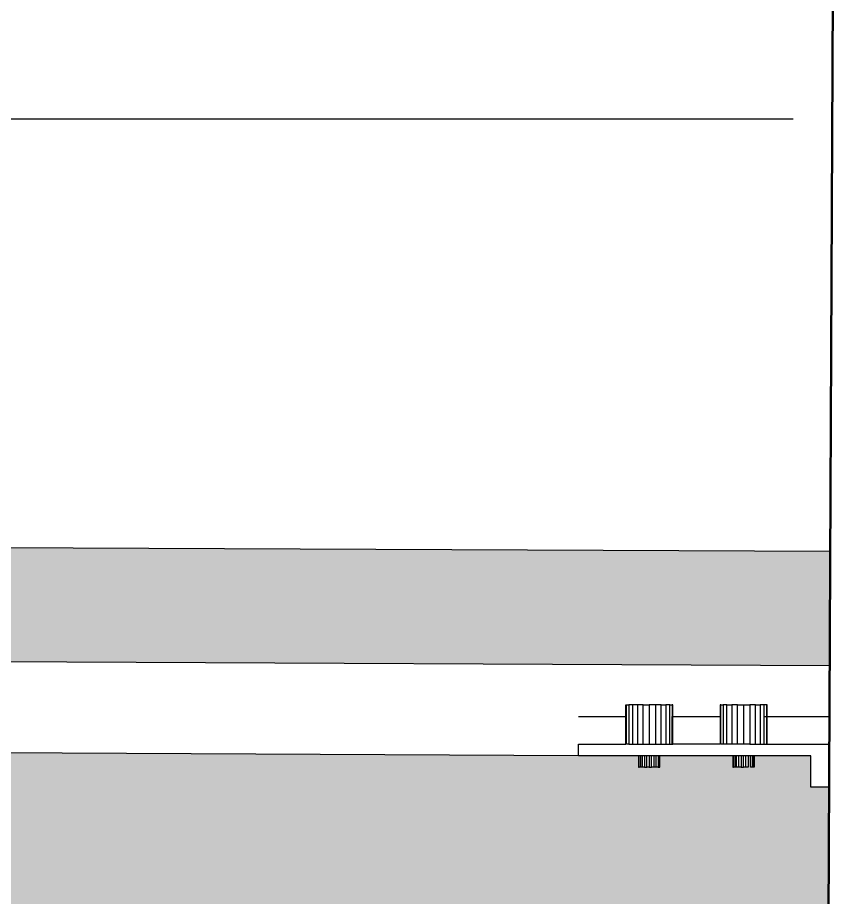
# Model space of a CAD drawing. Header units: millimetres. Extents: x 103208 to 171806, y -164 to 10038.
# Drawn here: x 117423.06 to 117444.02, y 7181.83 to 7204.18 of the extents above; entities that cross this region are included whole.
import ezdxf

# ---------------------------------------------------------------- set-up
doc = ezdxf.new("R2010")
doc.units = ezdxf.units.MM
for name, color, linetype in [('Hachuria - Moveis', 1, 'Continuous'), ('Piso', 55, 'Continuous'), ('PN010', 1, 'Continuous')]:
    doc.layers.add(name, color=color, linetype=linetype)
doc.layers.add('Parede Baixa', color=5, linetype='Continuous', lineweight=50)
doc.layers.add('Pisos Externos', color=15, linetype='Continuous', lineweight=9)

msp = doc.modelspace()

# ---------------------------------------------------------------- hatches: boundary and pattern name
at = {"layer": 'Piso'}
h = msp.add_hatch(dxfattribs=at)
h.set_pattern_fill('ANSI37', color=256, scale=13.333333, angle=-45)
h.set_pattern_definition([(360, (21012.12, -587.746), (3e-14, 42.333333), []), (90, (21012.12, -587.746), (-42.333333, 3e-14), [])])
h.paths.add_polyline_path([(117444.00681, 7256.99067), (117441.06012, 7256.2228), (117440.92712, 7253.89459), (117440.82309, 7258.41928), (117440.79317, 7259.26545), (117440.79412, 7257.81811), (117438.1627, 7257.81811), (117437.63464, 7257.45677), (117437.23246, 7257.25986), (117436.97389, 7257.17132), (117436.71096, 7257.10182), (117436.41768, 7257.03838), (117435.96825, 7256.92579), (117435.42495, 7256.72424), (117435.42495, 7257.30979), (117431.41514, 7257.30979), (117431.41514, 7256.18279), (117403.18881, 7256.18279), (117404.69342, 7239.63741), (117374.01154, 7239.63741), (117372.50692, 7208.89408), (117404.69342, 7208.89408), (117404.69342, 7249.87775), (117431.41514, 7250.58279), (117431.41514, 7249.45579), (117435.42495, 7249.45579), (117435.42495, 7250.04135), (117436.07892, 7249.80613), (117436.71094, 7249.66377), (117437.23227, 7249.54635), (117438.1627, 7248.94748), (117440.79412, 7248.94748), (117440.79412, 7243.02825), (117440.81852, 7242.82151), (117440.92712, 7242.73393), (117441.21951, 7242.58934), (117442.33512, 7242.18279)], flags=17)
h.paths.add_polyline_path([(117430.28279, 7221.46574), (117404.69342, 7221.46574), (117404.69342, 7227.06574), (117430.28279, 7227.06574)], flags=16)
h.paths.add_polyline_path([(117444.02413, 7260.62482), (117287.22367, 7260.98998), (117282.1402, 7191.38824), (117442.51605, 7190.62381)])
at = {"layer": 'Pisos Externos'}
h = msp.add_hatch(dxfattribs=at)
h.set_pattern_fill('AR-SAND', color=256, scale=0.05, angle=225)
h.set_pattern_definition([(262.5, (166069.2058, 15060.0283), (1.78690674, -1.673767446), [0, -1.9304, 0, -2.159, 0, -2.06375]), (232.5, (166069.2058, 15060.0283), (0.94505464, -4.12366426), [0, -1.0414, 0, -1.7399, 0, -0.66675]), (192.5, (166070.3104, 15061.133), (-2.79149913, -2.80166156), [0, -0.635, 0, -2.286, 0, -2.9845]), (182.5, (166070.3104, 15061.133), (-1.91140555, -3.4877539), [0, -0.3175, 0, -1.4986, 0, -1.7145])])
h.paths.add_polyline_path([(117283.6923, 7185.2082), (117288.66279, 7185.1845), (117288.66279, 7191.36455), (117283.6923, 7191.38824)])
h.paths.add_polyline_path([(117288.66279, 7186.68452), (117291.66449, 7186.67021), (117291.6699, 7191.35022), (117288.66279, 7191.36455)])
h.paths.add_polyline_path([(117291.6699, 7186.67019), (117291.66275, 7185.1702), (117358.66199, 7184.85085), (117358.66655, 7185.80792), (117358.67762, 7188.13067), (117443.67666, 7187.72552), (117443.69048, 7190.62561), (117291.6699, 7191.35022)])
h.paths.add_polyline_path([(117291.65322, 7181.35018), (117443.64282, 7180.62573), (117443.66192, 7184.63315), (117443.19344, 7184.63315), (117443.19344, 7185.43312), (117441.75989, 7185.43312), (117441.75989, 7185.13988), (117441.21962, 7185.13988), (117441.21962, 7185.43312), (117439.36592, 7185.43312), (117439.36592, 7185.13988), (117438.82565, 7185.13988), (117438.82565, 7185.43312), (117358.66655, 7185.80792), (117358.66199, 7184.85085), (117368.66188, 7184.80319), (117368.65234, 7182.80321), (117291.65322, 7183.17023)])
h.paths.add_polyline_path([(117283.64464, 7181.38836), (117288.64458, 7181.36453), (117288.6461, 7181.68454), (117288.65325, 7183.18453), (117283.65331, 7183.20836)])
h.paths.add_polyline_path([(117288.64458, 7181.36453), (117291.63006, 7181.3503), (117291.63006, 7181.67032), (117288.6461, 7181.68454)])

# ---------------------------------------------------------------- linework, layer by layer
at = {"layer": 'Hachuria - Moveis'}
for p, q in [((117440.91166, 7186.72334), (117440.97145, 7186.72334)), ((117441.06656, 7186.72334), (117441.19051, 7186.72334)), ((117441.48976, 7186.72334), (117441.64466, 7186.72334)), ((117442.00807, 7186.43001), (117442.06786, 7186.43001)), ((117442.08825, 7186.43001), (117443.67048, 7186.43001)), ((117438.57747, 7185.72635), (117438.67258, 7185.72635)), ((117438.94088, 7185.72635), (117439.09578, 7185.72635)), ((117439.39503, 7185.72635), (117439.51898, 7185.72635)), ((117439.67388, 7185.72635), (117439.69428, 7185.72635)), ((117441.789, 7185.72635), (117441.91295, 7185.72635)), ((117438.87025, 7185.43312), (117438.83729, 7185.43312)), ((117441.26423, 7185.43312), (117441.23126, 7185.43312)), ((117438.97671, 7185.13988), (117438.91914, 7185.13988)), ((117439.09578, 7185.13988), (117439.03655, 7185.13988)), ((117439.27242, 7185.13988), (117439.21486, 7185.13988))]:
    msp.add_line(p, q, dxfattribs=at)
for points in [[(117437.3003, 7186.43001), (117438.49729, 7186.43001), (117438.51768, 7186.43001), (117438.51768, 7186.72334), (117438.57747, 7186.72334)], [(117438.87025, 7185.43312), (117437.3003, 7185.43312), (117437.3003, 7185.72635), (117438.49729, 7185.72635), (117438.49729, 7186.43001), (117438.49729, 7186.72334), (117438.51768, 7186.72334)], [(117438.67258, 7186.72334), (117438.57747, 7186.72334), (117438.57747, 7185.72635), (117438.51768, 7185.72635), (117438.51768, 7186.43001)], [(117438.79653, 7186.72334), (117438.67258, 7186.72334), (117438.67258, 7185.72635), (117438.79653, 7185.72635)], [(117438.94088, 7186.72334), (117438.79653, 7186.72334), (117438.79653, 7185.72635), (117438.94088, 7185.72635), (117438.94088, 7186.72334), (117439.09578, 7186.72334)], [(117439.25068, 7186.72334), (117439.09578, 7186.72334), (117439.09578, 7185.72635), (117439.25068, 7185.72635)], [(117439.39503, 7186.72334), (117439.25068, 7186.72334), (117439.25068, 7185.72635), (117439.39503, 7185.72635), (117439.39503, 7186.72334), (117439.51898, 7186.72334)], [(117439.61409, 7186.72334), (117439.51898, 7186.72334), (117439.51898, 7185.72635), (117439.61409, 7185.72635), (117439.61409, 7186.72334), (117439.67388, 7186.72334)], [(117441.789, 7186.72334), (117441.64466, 7186.72334), (117441.64466, 7185.72635), (117441.48976, 7185.72635), (117441.33485, 7185.72635), (117441.19051, 7185.72635), (117441.06656, 7185.72635), (117440.97145, 7185.72635), (117440.91166, 7185.72635), (117440.91166, 7186.43001), (117440.91166, 7186.72334), (117440.89126, 7186.72334), (117440.89126, 7186.43001), (117440.89126, 7185.72635), (117439.69428, 7185.72635), (117439.69428, 7186.43001), (117439.69428, 7186.72334), (117439.67388, 7186.72334), (117439.67388, 7186.43001)], [(117441.06656, 7185.72635), (117441.06656, 7186.72334), (117440.97145, 7186.72334), (117440.97145, 7185.72635)], [(117441.33485, 7185.72635), (117441.33485, 7186.72334), (117441.19051, 7186.72334), (117441.19051, 7185.72635)], [(117441.33485, 7186.72334), (117441.48976, 7186.72334), (117441.48976, 7185.72635)], [(117441.64466, 7185.72635), (117441.789, 7185.72635), (117441.789, 7186.72334), (117441.91295, 7186.72334)], [(117442.00807, 7186.72334), (117441.91295, 7186.72334), (117441.91295, 7185.72635), (117442.00807, 7185.72635)], [(117442.06786, 7186.72334), (117442.00807, 7186.72334), (117442.00807, 7186.43001), (117442.00807, 7185.72635), (117442.06786, 7185.72635)], [(117442.08825, 7185.72635), (117442.08825, 7186.43001), (117442.08825, 7186.72334), (117442.06786, 7186.72334), (117442.06786, 7186.43001), (117442.06786, 7185.72635), (117442.08825, 7185.72635), (117443.66713, 7185.72624)], [(117439.61409, 7185.72635), (117439.67388, 7185.72635), (117439.67388, 7186.43001), (117439.69428, 7186.43001), (117440.89126, 7186.43001), (117440.91166, 7186.43001)], [(117438.91914, 7185.43312), (117438.87025, 7185.43312), (117438.87025, 7185.13988), (117438.83729, 7185.13988)], [(117439.09578, 7185.43312), (117439.03655, 7185.43312), (117438.97671, 7185.43312), (117438.91914, 7185.43312), (117438.91914, 7185.13988), (117438.87025, 7185.13988)], [(117438.97671, 7185.43312), (117438.97671, 7185.13988), (117439.03655, 7185.13988), (117439.03655, 7185.43312)], [(117439.32131, 7185.43312), (117439.27242, 7185.43312), (117439.21486, 7185.43312), (117439.15501, 7185.43312), (117439.09578, 7185.43312), (117439.09578, 7185.13988), (117439.15501, 7185.13988)], [(117439.21486, 7185.43312), (117439.21486, 7185.13988), (117439.15501, 7185.13988), (117439.15501, 7185.43312)], [(117439.32131, 7185.13988), (117439.27242, 7185.13988), (117439.27242, 7185.43312)], [(117441.31312, 7185.13988), (117441.26423, 7185.13988), (117441.23126, 7185.13988), (117441.23126, 7185.43312), (117441.21962, 7185.43312), (117439.36592, 7185.43312), (117439.35428, 7185.43312), (117439.32131, 7185.43312), (117439.32131, 7185.13988), (117439.35428, 7185.13988), (117439.35428, 7185.43312)], [(117439.35428, 7185.13988), (117439.36592, 7185.13988), (117439.36592, 7185.43312)], [(117441.21962, 7185.43312), (117441.21962, 7185.13988), (117441.23126, 7185.13988)], [(117441.43052, 7185.43312), (117441.37068, 7185.43312), (117441.31312, 7185.43312), (117441.26423, 7185.43312), (117441.26423, 7185.13988)], [(117441.37068, 7185.13988), (117441.31312, 7185.13988), (117441.31312, 7185.43312)], [(117441.43052, 7185.13988), (117441.37068, 7185.13988), (117441.37068, 7185.43312)], [(117441.74825, 7185.13988), (117441.74825, 7185.43312), (117441.71529, 7185.43312), (117441.66639, 7185.43312), (117441.60883, 7185.43312), (117441.54899, 7185.43312), (117441.48976, 7185.43312), (117441.43052, 7185.43312), (117441.43052, 7185.13988), (117441.48976, 7185.13988)], [(117441.54899, 7185.13988), (117441.48976, 7185.13988), (117441.48976, 7185.43312)], [(117441.60883, 7185.43312), (117441.60883, 7185.13988), (117441.54899, 7185.13988), (117441.54899, 7185.43312)], [(117441.71529, 7185.13988), (117441.66639, 7185.13988), (117441.66639, 7185.43312)], [(117441.75989, 7185.43312), (117441.75989, 7185.13988), (117441.74825, 7185.13988), (117441.71529, 7185.13988), (117441.71529, 7185.43312)], [(117443.66192, 7184.63315), (117443.19344, 7184.63315), (117443.19344, 7185.43312), (117441.75989, 7185.43312), (117441.74825, 7185.43312)]]:
    msp.add_lwpolyline(points, dxfattribs=at)
msp.add_lwpolyline([(117438.83729, 7185.13988), (117438.83729, 7185.43312), (117438.82565, 7185.43312), (117438.82565, 7185.13988)], close=True, dxfattribs=at)
at = {"layer": 'Parede Baixa'}
msp.add_line((117442.99846, 7045.44107, 9825), (117444.02413, 7260.62482, 9825), dxfattribs=at)
at = {"layer": 'Piso'}
msp.add_line((117283.6923, 7191.38824, 9825), (117443.69048, 7190.62561, 9825), dxfattribs=at)
at = {"layer": 'PN010'}
for p, q in [((117358.67762, 7188.13067), (117443.67666, 7187.72552)), ((117437.3003, 7185.43312), (117358.66655, 7185.80792))]:
    msp.add_line(p, q, dxfattribs=at)

doc.saveas('drawing.dxf')
